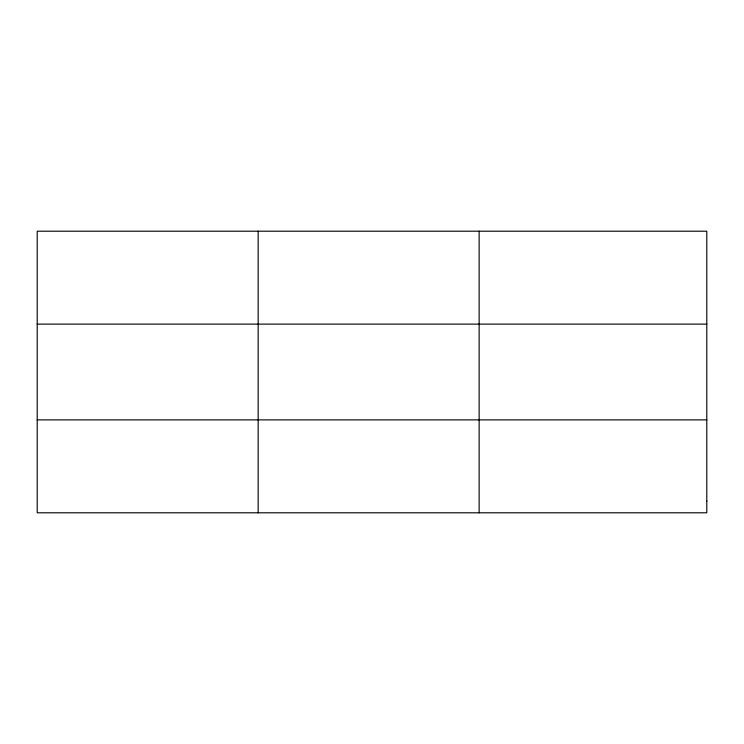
<?xml version="1.0" encoding="UTF-8"?>
<svg xmlns="http://www.w3.org/2000/svg" width="744" height="744" viewBox="0 0 744 744"><rect width="100%" height="100%" fill="white"/><g stroke="black" fill="none" stroke-linecap="round" stroke-linejoin="round"><path stroke-width="1.12" d="M258.168 512.802L258.168 231.198M479.136 512.802L479.136 231.198M37.2 324.124L706.8 324.124M37.2 419.876L706.8 419.876M706.8 501.186L706.8 512.802L37.2 512.802L37.2 231.198L706.8 231.198L706.8 501.186"/></g></svg>
